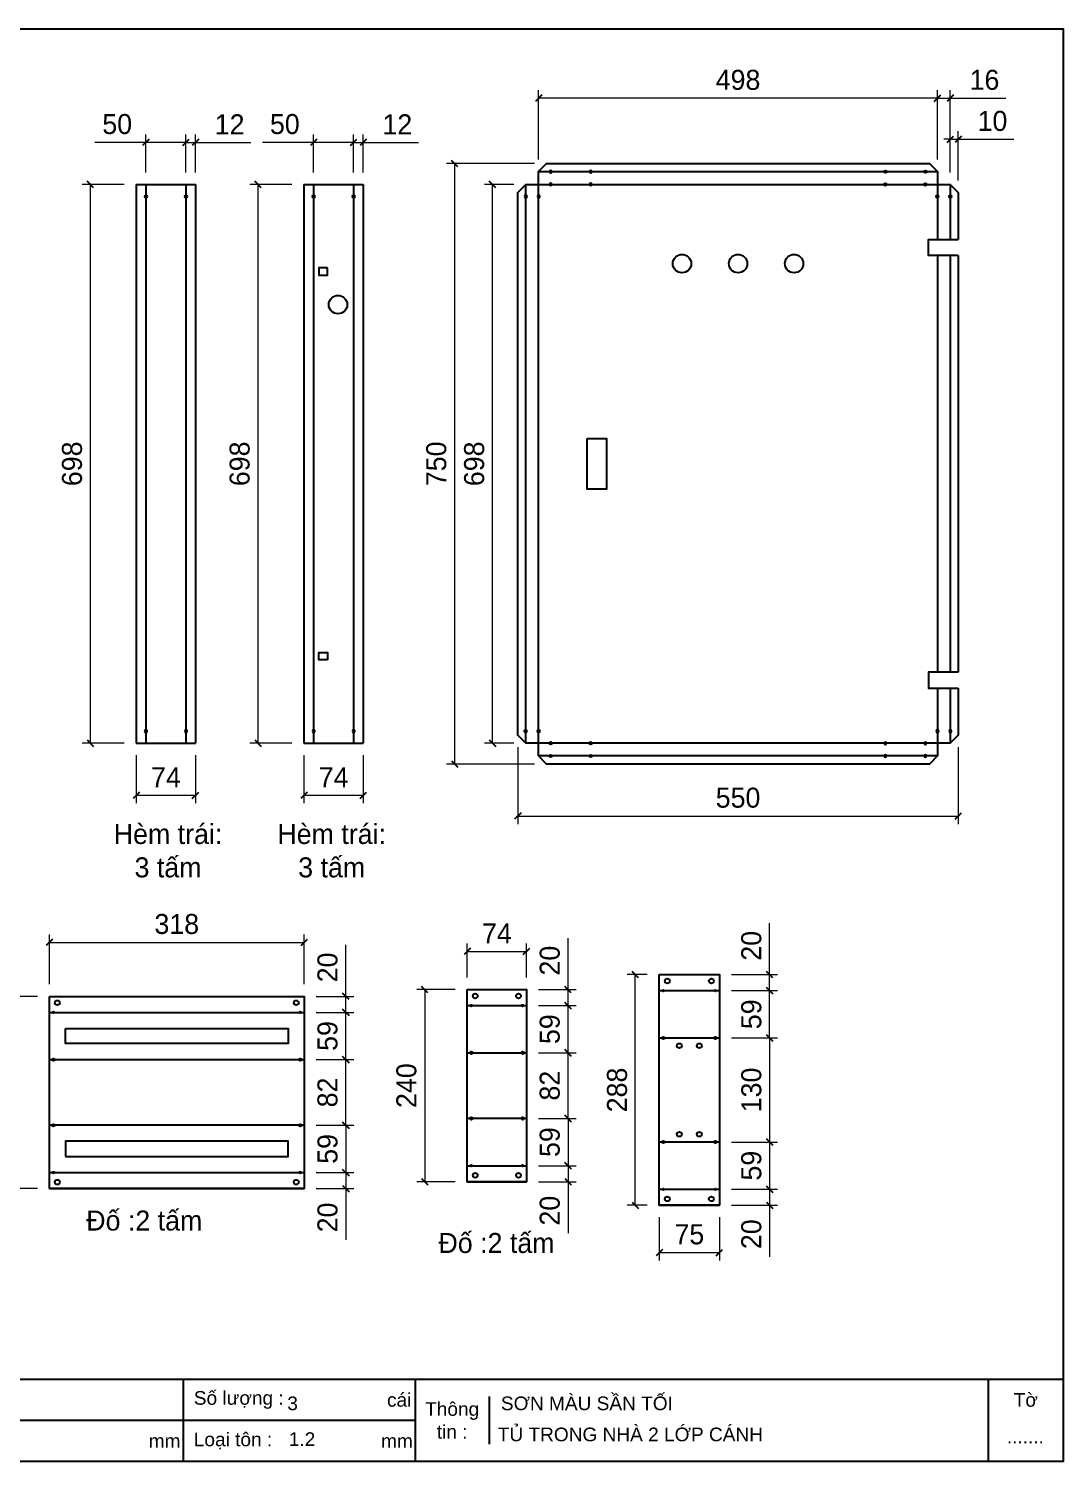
# Model space of a CAD drawing. Header units: millimetres. Extents: x 0 to 2530, y 0 to 1789.
# Drawn here: x 1238 to 2530, y 0 to 1789 of the extents above; entities that cross this region are included whole.
import ezdxf

# ---------------------------------------------------------------- set-up
doc = ezdxf.new("R2010")
doc.units = ezdxf.units.MM
doc.layers.add('CNC', color=7, linetype='Continuous')
doc.layers.add('DIM', color=253, linetype='Continuous')
doc.styles.add('Arial', font='arial.ttf')
doc.dimstyles.new('Dim-25', dxfattribs={"dimtxt": 25, "dimasz": 8, "dimexe": 10, "dimexo": 15, "dimgap": 10, "dimtad": 1, "dimdec": 0, "dimtxsty": 'Standard', "dimblk": 'OBLIQUE', "dimcen": 10, "dimclrd": 5, "dimclre": 5, "dimclrt": 3, "dimazin": 3, "dimtfac": 1, "dimtdec": 0, "dimtmove": 0, "dimatfit": 3, "dimldrblk": 'OBLIQUE', "dimlwd": 9, "dimlwe": 9})

# ---------------------------------------------------------------- blocks, each defined once
blk = doc.blocks.new('f3daunguoc')
at = {"layer": 'CNC', "color": 2, "lineweight": -3}
blk.add_circle((0, 0), 1.5, dxfattribs=at)
blk = doc.blocks.new('*D17')
at = {"color": 0, "linetype": 'ByBlock', "lineweight": -2}
for p, q in [((1430.4, 1642.8), (1438.4, 1650.8)), ((1450.4, 1650.8), (1442.4, 1642.8))]:
    blk.add_line(p, q, dxfattribs=at)
at = {"layer": 'Defpoints', "color": 0, "transparency": 16777216}
for p in [(1446.4, 1646.8), (1434.4, 1594.3), (1446.4, 1594.3)]:
    blk.add_point(p, dxfattribs=at)
at = {"layer": 'DIM', "color": 5, "lineweight": 9, "transparency": 16777216}
for p, q in [((1434.4, 1646.8), (1426.4, 1646.8)), ((1434.4, 1609.3), (1434.4, 1656.8)), ((1434.4, 1646.8), (1446.4, 1646.8)), ((1446.4, 1609.3), (1446.4, 1656.8)), ((1446.4, 1646.8), (1515.6, 1646.8))]:
    blk.add_line(p, q, dxfattribs=at)
at = {"layer": 'DIM', "color": 3, "transparency": 16777216, "insert": (1489, 1669.4), "char_height": 25, "attachment_point": 5}
blk.add_mtext('12', dxfattribs=at)
blk = doc.blocks.new('_Oblique')
at = {"color": 0, "linetype": 'ByBlock', "lineweight": -2}
blk.add_line((-0.5, -0.5), (0.5, 0.5), dxfattribs=at)
blk = doc.blocks.new('*D18')
at = {"color": 0, "linetype": 'ByBlock', "lineweight": -2}
for p, q in [((1388.4, 1650.8), (1380.4, 1642.8)), ((1430.4, 1642.8), (1438.4, 1650.8))]:
    blk.add_line(p, q, dxfattribs=at)
at = {"layer": 'Defpoints', "color": 0, "transparency": 16777216}
for p in [(1384.4, 1646.8), (1384.4, 1594.3), (1434.4, 1594.3)]:
    blk.add_point(p, dxfattribs=at)
at = {"layer": 'DIM', "color": 5, "lineweight": 9, "transparency": 16777216}
for p, q in [((1384.4, 1646.8), (1320.7, 1646.8)), ((1384.4, 1609.3), (1384.4, 1656.8)), ((1434.4, 1646.8), (1384.4, 1646.8)), ((1434.4, 1609.3), (1434.4, 1656.8))]:
    blk.add_line(p, q, dxfattribs=at)
at = {"layer": 'DIM', "color": 3, "transparency": 16777216, "insert": (1348.6, 1669.6), "char_height": 25, "attachment_point": 5}
blk.add_mtext('50', dxfattribs=at)
blk = doc.blocks.new('*D19')
at = {"color": 0, "linetype": 'ByBlock', "lineweight": -2}
for p, q in [((1319, 1590.3), (1311, 1598.3)), ((1311, 900.7), (1319, 892.7))]:
    blk.add_line(p, q, dxfattribs=at)
at = {"layer": 'Defpoints', "color": 0, "transparency": 16777216}
for p in [(1372.4, 1594.3), (1315, 896.7), (1372.4, 896.7)]:
    blk.add_point(p, dxfattribs=at)
at = {"layer": 'DIM', "color": 5, "lineweight": 9, "transparency": 16777216}
for p, q in [((1357.4, 1594.3), (1305, 1594.3)), ((1315, 1594.3), (1315, 896.7)), ((1357.4, 896.7), (1305, 896.7))]:
    blk.add_line(p, q, dxfattribs=at)
at = {"layer": 'DIM', "color": 3, "transparency": 16777216, "insert": (1292.3, 1245.5), "char_height": 25, "attachment_point": 5, "rotation": 90}
blk.add_mtext('698', dxfattribs=at)
blk = doc.blocks.new('*D20')
at = {"color": 0, "linetype": 'ByBlock', "lineweight": -2}
for p, q in [((1376.4, 835.6), (1368.4, 827.6)), ((1442.4, 827.6), (1450.4, 835.6))]:
    blk.add_line(p, q, dxfattribs=at)
at = {"layer": 'Defpoints', "color": 0, "transparency": 16777216}
for p in [(1372.4, 896.7), (1446.4, 896.7), (1446.4, 831.6)]:
    blk.add_point(p, dxfattribs=at)
at = {"layer": 'DIM', "color": 5, "lineweight": 9, "transparency": 16777216}
for p, q in [((1372.4, 881.7), (1372.4, 821.6)), ((1446.4, 881.7), (1446.4, 821.6)), ((1372.4, 831.6), (1446.4, 831.6))]:
    blk.add_line(p, q, dxfattribs=at)
at = {"layer": 'DIM', "color": 3, "transparency": 16777216, "insert": (1409.4, 854.1), "char_height": 25, "attachment_point": 5}
blk.add_mtext('74', dxfattribs=at)
blk = doc.blocks.new('*D21')
at = {"color": 0, "linetype": 'ByBlock', "lineweight": -2}
for p, q in [((1639.8, 1642.8), (1647.8, 1650.8)), ((1659.8, 1650.8), (1651.8, 1642.8))]:
    blk.add_line(p, q, dxfattribs=at)
at = {"layer": 'Defpoints', "color": 0, "transparency": 16777216}
for p in [(1655.8, 1646.8), (1643.8, 1594.3), (1655.8, 1594.3)]:
    blk.add_point(p, dxfattribs=at)
at = {"layer": 'DIM', "color": 5, "lineweight": 9, "transparency": 16777216}
for p, q in [((1643.8, 1646.8), (1635.8, 1646.8)), ((1643.8, 1609.3), (1643.8, 1656.8)), ((1643.8, 1646.8), (1655.8, 1646.8)), ((1655.8, 1609.3), (1655.8, 1656.8)), ((1655.8, 1646.8), (1725, 1646.8))]:
    blk.add_line(p, q, dxfattribs=at)
at = {"layer": 'DIM', "color": 3, "transparency": 16777216, "insert": (1698.4, 1669.4), "char_height": 25, "attachment_point": 5}
blk.add_mtext('12', dxfattribs=at)
blk = doc.blocks.new('*D22')
at = {"color": 0, "linetype": 'ByBlock', "lineweight": -2}
for p, q in [((1597.8, 1650.8), (1589.8, 1642.8)), ((1639.8, 1642.8), (1647.8, 1650.8))]:
    blk.add_line(p, q, dxfattribs=at)
at = {"layer": 'Defpoints', "color": 0, "transparency": 16777216}
for p in [(1593.8, 1646.8), (1593.8, 1594.3), (1643.8, 1594.3)]:
    blk.add_point(p, dxfattribs=at)
at = {"layer": 'DIM', "color": 5, "lineweight": 9, "transparency": 16777216}
for p, q in [((1593.8, 1646.8), (1530, 1646.8)), ((1593.8, 1609.3), (1593.8, 1656.8)), ((1643.8, 1646.8), (1593.8, 1646.8)), ((1643.8, 1609.3), (1643.8, 1656.8))]:
    blk.add_line(p, q, dxfattribs=at)
at = {"layer": 'DIM', "color": 3, "transparency": 16777216, "insert": (1557.9, 1669.6), "char_height": 25, "attachment_point": 5}
blk.add_mtext('50', dxfattribs=at)
blk = doc.blocks.new('*D23')
at = {"color": 0, "linetype": 'ByBlock', "lineweight": -2}
for p, q in [((1528.3, 1590.3), (1520.3, 1598.3)), ((1520.3, 900.7), (1528.3, 892.7))]:
    blk.add_line(p, q, dxfattribs=at)
at = {"layer": 'Defpoints', "color": 0, "transparency": 16777216}
for p in [(1581.8, 1594.3), (1524.3, 896.7), (1581.8, 896.7)]:
    blk.add_point(p, dxfattribs=at)
at = {"layer": 'DIM', "color": 5, "lineweight": 9, "transparency": 16777216}
for p, q in [((1566.8, 1594.3), (1514.3, 1594.3)), ((1524.3, 1594.3), (1524.3, 896.7)), ((1566.8, 896.7), (1514.3, 896.7))]:
    blk.add_line(p, q, dxfattribs=at)
at = {"layer": 'DIM', "color": 3, "transparency": 16777216, "insert": (1501.6, 1245.5), "char_height": 25, "attachment_point": 5, "rotation": 90}
blk.add_mtext('698', dxfattribs=at)
blk = doc.blocks.new('*D24')
at = {"color": 0, "linetype": 'ByBlock', "lineweight": -2}
for p, q in [((1585.8, 835.6), (1577.8, 827.6)), ((1651.8, 827.6), (1659.8, 835.6))]:
    blk.add_line(p, q, dxfattribs=at)
at = {"layer": 'Defpoints', "color": 0, "transparency": 16777216}
for p in [(1581.8, 896.7), (1655.8, 896.7), (1655.8, 831.6)]:
    blk.add_point(p, dxfattribs=at)
at = {"layer": 'DIM', "color": 5, "lineweight": 9, "transparency": 16777216}
for p, q in [((1581.8, 881.7), (1581.8, 821.6)), ((1655.8, 881.7), (1655.8, 821.6)), ((1581.8, 831.6), (1655.8, 831.6))]:
    blk.add_line(p, q, dxfattribs=at)
at = {"layer": 'DIM', "color": 3, "transparency": 16777216, "insert": (1618.8, 854.1), "char_height": 25, "attachment_point": 5}
blk.add_mtext('74', dxfattribs=at)
blk = doc.blocks.new('*D25')
at = {"color": 0, "linetype": 'ByBlock', "lineweight": -2}
for p, q in [((2384.8, 1646.8), (2392.8, 1654.8)), ((2402.8, 1654.8), (2394.8, 1646.8))]:
    blk.add_line(p, q, dxfattribs=at)
at = {"layer": 'Defpoints', "color": 0, "ltscale": 3, "transparency": 16777216}
for p in [(2398.8, 1650.8), (2388.8, 1594.3), (2398.8, 1584.3)]:
    blk.add_point(p, dxfattribs=at)
at = {"layer": 'DIM', "color": 5, "lineweight": 9, "ltscale": 3, "transparency": 16777216}
for p, q in [((2388.8, 1650.8), (2380.8, 1650.8)), ((2388.8, 1609.3), (2388.8, 1660.8)), ((2388.8, 1650.8), (2398.8, 1650.8)), ((2398.8, 1599.3), (2398.8, 1660.8)), ((2398.8, 1650.8), (2468.2, 1650.8))]:
    blk.add_line(p, q, dxfattribs=at)
at = {"layer": 'DIM', "color": 3, "ltscale": 3, "transparency": 16777216, "insert": (2441.5, 1673.5), "char_height": 25, "attachment_point": 5}
blk.add_mtext('10', dxfattribs=at)
blk = doc.blocks.new('*D26')
at = {"color": 0, "linetype": 'ByBlock', "lineweight": -2}
for p, q in [((2368.8, 1698.1), (2376.8, 1706.1)), ((2392.8, 1706.1), (2384.8, 1698.1))]:
    blk.add_line(p, q, dxfattribs=at)
at = {"layer": 'Defpoints', "color": 0, "ltscale": 3, "transparency": 16777216}
for p in [(2388.8, 1702.1), (2372.8, 1610.3), (2388.8, 1594.3)]:
    blk.add_point(p, dxfattribs=at)
at = {"layer": 'DIM', "color": 5, "lineweight": 9, "ltscale": 3, "transparency": 16777216}
for p, q in [((2372.8, 1702.1), (2364.8, 1702.1)), ((2372.8, 1625.3), (2372.8, 1712.1)), ((2372.8, 1702.1), (2388.8, 1702.1)), ((2388.8, 1609.3), (2388.8, 1712.1)), ((2388.8, 1702.1), (2458.2, 1702.1))]:
    blk.add_line(p, q, dxfattribs=at)
at = {"layer": 'DIM', "color": 3, "ltscale": 3, "transparency": 16777216, "insert": (2431.5, 1724.8), "char_height": 25, "attachment_point": 5}
blk.add_mtext('16', dxfattribs=at)
blk = doc.blocks.new('*D27')
at = {"color": 0, "linetype": 'ByBlock', "lineweight": -2}
for p, q in [((1878.8, 1706.1), (1870.8, 1698.1)), ((2368.8, 1698.1), (2376.8, 1706.1))]:
    blk.add_line(p, q, dxfattribs=at)
at = {"layer": 'Defpoints', "color": 0, "ltscale": 3, "transparency": 16777216}
for p in [(1874.8, 1702.1), (1874.8, 1610.3), (2372.8, 1610.3)]:
    blk.add_point(p, dxfattribs=at)
at = {"layer": 'DIM', "color": 5, "lineweight": 9, "ltscale": 3, "transparency": 16777216}
for p, q in [((1874.8, 1625.3), (1874.8, 1712.1)), ((2372.8, 1702.1), (1874.8, 1702.1)), ((2372.8, 1625.3), (2372.8, 1712.1))]:
    blk.add_line(p, q, dxfattribs=at)
at = {"layer": 'DIM', "color": 3, "ltscale": 3, "transparency": 16777216, "insert": (2123.8, 1724.8), "char_height": 25, "attachment_point": 5}
blk.add_mtext('498', dxfattribs=at)
blk = doc.blocks.new('*D28')
at = {"color": 0, "linetype": 'ByBlock', "lineweight": -2}
for p, q in [((1773.9, 1616.3), (1765.9, 1624.3)), ((1765.9, 874.7), (1773.9, 866.7))]:
    blk.add_line(p, q, dxfattribs=at)
at = {"layer": 'Defpoints', "color": 0, "ltscale": 3, "transparency": 16777216}
for p in [(1884.8, 1620.3), (1769.9, 870.7), (1884.8, 870.7)]:
    blk.add_point(p, dxfattribs=at)
at = {"layer": 'DIM', "color": 5, "lineweight": 9, "ltscale": 3, "transparency": 16777216}
for p, q in [((1869.8, 1620.3), (1759.9, 1620.3)), ((1769.9, 1620.3), (1769.9, 870.7)), ((1869.8, 870.7), (1759.9, 870.7))]:
    blk.add_line(p, q, dxfattribs=at)
at = {"layer": 'DIM', "color": 3, "ltscale": 3, "transparency": 16777216, "insert": (1747.1, 1245.5), "char_height": 25, "attachment_point": 5, "rotation": 90}
blk.add_mtext('750', dxfattribs=at)
blk = doc.blocks.new('*D29')
at = {"color": 0, "linetype": 'ByBlock', "lineweight": -2}
for p, q in [((1821.2, 1590.3), (1813.2, 1598.3)), ((1813.2, 900.7), (1821.2, 892.7))]:
    blk.add_line(p, q, dxfattribs=at)
at = {"layer": 'Defpoints', "color": 0, "ltscale": 3, "transparency": 16777216}
for p in [(1817.2, 1594.3), (1858.8, 1594.3), (1858.8, 896.7)]:
    blk.add_point(p, dxfattribs=at)
at = {"layer": 'DIM', "color": 5, "lineweight": 9, "ltscale": 3, "transparency": 16777216}
for p, q in [((1843.8, 1594.3), (1807.2, 1594.3)), ((1817.2, 896.7), (1817.2, 1594.3)), ((1843.8, 896.7), (1807.2, 896.7))]:
    blk.add_line(p, q, dxfattribs=at)
at = {"layer": 'DIM', "color": 3, "ltscale": 3, "transparency": 16777216, "insert": (1794.4, 1245.5), "char_height": 25, "attachment_point": 5, "rotation": 90}
blk.add_mtext('698', dxfattribs=at)
blk = doc.blocks.new('*D30')
at = {"color": 0, "linetype": 'ByBlock', "lineweight": -2}
for p, q in [((1852.8, 809.7), (1844.8, 801.7)), ((2394.8, 801.7), (2402.8, 809.7))]:
    blk.add_line(p, q, dxfattribs=at)
at = {"layer": 'Defpoints', "color": 0, "ltscale": 3, "transparency": 16777216}
for p in [(1848.8, 906.7), (2398.8, 906.7), (2398.8, 805.7)]:
    blk.add_point(p, dxfattribs=at)
at = {"layer": 'DIM', "color": 5, "lineweight": 9, "ltscale": 3, "transparency": 16777216}
for p, q in [((1848.8, 891.7), (1848.8, 795.7)), ((2398.8, 891.7), (2398.8, 795.7)), ((1848.8, 805.7), (2398.8, 805.7))]:
    blk.add_line(p, q, dxfattribs=at)
at = {"layer": 'DIM', "color": 3, "ltscale": 3, "transparency": 16777216, "insert": (2123.8, 828.5), "char_height": 25, "attachment_point": 5}
blk.add_mtext('550', dxfattribs=at)
blk = doc.blocks.new('*D31')
at = {"color": 5, "lineweight": 9, "ltscale": 3, "transparency": 16777216}
for p, q in [((1634.1, 580.6), (1634.1, 644.8)), ((1597.2, 580.6), (1644.1, 580.6)), ((1634.1, 560.6), (1634.1, 580.6)), ((1597.2, 560.6), (1644.1, 560.6))]:
    blk.add_line(p, q, dxfattribs=at)
at = {"color": 0, "linetype": 'ByBlock', "lineweight": -2}
for p, q in [((1638.1, 576.6), (1630.1, 584.6)), ((1630.1, 564.6), (1638.1, 556.6))]:
    blk.add_line(p, q, dxfattribs=at)
at = {"layer": 'Defpoints', "color": 0, "ltscale": 3, "transparency": 16777216}
for p in [(1582.2, 580.6), (1634.1, 580.6), (1582.2, 560.6)]:
    blk.add_point(p, dxfattribs=at)
at = {"color": 3, "ltscale": 3, "transparency": 16777216, "insert": (1611.3, 616.7), "char_height": 25, "attachment_point": 5, "rotation": 90}
blk.add_mtext('20', dxfattribs=at)
blk = doc.blocks.new('*D32')
at = {"color": 5, "lineweight": 9, "ltscale": 3, "transparency": 16777216}
for p, q in [((1597.2, 560.6), (1644.1, 560.6)), ((1634.1, 501.6), (1634.1, 560.6)), ((1597.2, 501.6), (1644.1, 501.6))]:
    blk.add_line(p, q, dxfattribs=at)
at = {"color": 0, "linetype": 'ByBlock', "lineweight": -2}
for p, q in [((1638.1, 556.6), (1630.1, 564.6)), ((1630.1, 505.6), (1638.1, 497.6))]:
    blk.add_line(p, q, dxfattribs=at)
at = {"layer": 'Defpoints', "color": 0, "ltscale": 3, "transparency": 16777216}
for p in [(1582.2, 560.6), (1634.1, 560.6), (1582.2, 501.6)]:
    blk.add_point(p, dxfattribs=at)
at = {"color": 3, "ltscale": 3, "transparency": 16777216, "insert": (1611.3, 531.1), "char_height": 25, "attachment_point": 5, "rotation": 90}
blk.add_mtext('59', dxfattribs=at)
blk = doc.blocks.new('*D33')
at = {"color": 5, "lineweight": 9, "ltscale": 3, "transparency": 16777216}
for p, q in [((1597.2, 501.6), (1644.1, 501.6)), ((1634.1, 419.6), (1634.1, 501.6)), ((1597.2, 419.6), (1644.1, 419.6))]:
    blk.add_line(p, q, dxfattribs=at)
at = {"color": 0, "linetype": 'ByBlock', "lineweight": -2}
for p, q in [((1638.1, 497.6), (1630.1, 505.6)), ((1630.1, 423.6), (1638.1, 415.6))]:
    blk.add_line(p, q, dxfattribs=at)
at = {"layer": 'Defpoints', "color": 0, "ltscale": 3, "transparency": 16777216}
for p in [(1582.2, 501.6), (1634.1, 501.6), (1582.2, 419.6)]:
    blk.add_point(p, dxfattribs=at)
at = {"color": 3, "ltscale": 3, "transparency": 16777216, "insert": (1611.3, 460.6), "char_height": 25, "attachment_point": 5, "rotation": 90}
blk.add_mtext('82', dxfattribs=at)
blk = doc.blocks.new('*D34')
at = {"color": 5, "lineweight": 9, "ltscale": 3, "transparency": 16777216}
for p, q in [((1597.2, 419.6), (1644.1, 419.6)), ((1634.1, 419.6), (1634.1, 360.6)), ((1597.2, 360.6), (1644.1, 360.6))]:
    blk.add_line(p, q, dxfattribs=at)
at = {"color": 0, "linetype": 'ByBlock', "lineweight": -2}
for p, q in [((1638.1, 415.6), (1630.1, 423.6)), ((1630.1, 364.6), (1638.1, 356.6))]:
    blk.add_line(p, q, dxfattribs=at)
at = {"layer": 'Defpoints', "color": 0, "ltscale": 3, "transparency": 16777216}
for p in [(1582.2, 419.6), (1582.2, 360.6), (1634.1, 360.6)]:
    blk.add_point(p, dxfattribs=at)
at = {"color": 3, "ltscale": 3, "transparency": 16777216, "insert": (1611.3, 390.1), "char_height": 25, "attachment_point": 5, "rotation": 90}
blk.add_mtext('59', dxfattribs=at)
blk = doc.blocks.new('*D35')
at = {"color": 5, "lineweight": 9, "ltscale": 3, "transparency": 16777216}
for p, q in [((1597.2, 360.6), (1644.1, 360.6)), ((1634.1, 360.6), (1634.1, 340.6)), ((1597.2, 340.6), (1644.1, 340.6)), ((1634.1, 340.6), (1634.1, 276.5))]:
    blk.add_line(p, q, dxfattribs=at)
at = {"color": 0, "linetype": 'ByBlock', "lineweight": -2}
for p, q in [((1638.1, 356.6), (1630.1, 364.6)), ((1630.1, 344.6), (1638.1, 336.6))]:
    blk.add_line(p, q, dxfattribs=at)
at = {"layer": 'Defpoints', "color": 0, "ltscale": 3, "transparency": 16777216}
for p in [(1582.2, 360.6), (1582.2, 340.6), (1634.1, 340.6)]:
    blk.add_point(p, dxfattribs=at)
at = {"color": 3, "ltscale": 3, "transparency": 16777216, "insert": (1611.3, 304.5), "char_height": 25, "attachment_point": 5, "rotation": 90}
blk.add_mtext('20', dxfattribs=at)
blk = doc.blocks.new('*D36')
at = {"color": 0, "linetype": 'ByBlock', "lineweight": -2}
for p, q in [((1267.9, 652), (1259.9, 644)), ((1578.2, 644), (1586.2, 652))]:
    blk.add_line(p, q, dxfattribs=at)
at = {"color": 5, "lineweight": 9, "ltscale": 3, "transparency": 16777216}
for p, q in [((1263.9, 595.6), (1263.9, 658)), ((1263.9, 648), (1582.2, 648)), ((1582.2, 595.6), (1582.2, 658))]:
    blk.add_line(p, q, dxfattribs=at)
at = {"layer": 'Defpoints', "color": 0, "ltscale": 3, "transparency": 16777216}
for p in [(1582.2, 648), (1263.9, 580.6), (1582.2, 580.6)]:
    blk.add_point(p, dxfattribs=at)
at = {"color": 3, "ltscale": 3, "transparency": 16777216, "insert": (1423, 670.8), "char_height": 25, "attachment_point": 5}
blk.add_mtext('318', dxfattribs=at)
blk = doc.blocks.new('*D37')
at = {"color": 5, "lineweight": 9, "ltscale": 3, "transparency": 16777216}
for p, q in [((1248.9, 580.6), (1181.5, 580.6)), ((1191.5, 580.6), (1191.5, 340.6)), ((1248.9, 340.6), (1181.5, 340.6))]:
    blk.add_line(p, q, dxfattribs=at)
at = {"color": 0, "linetype": 'ByBlock', "lineweight": -2}
for p, q in [((1195.5, 576.6), (1187.5, 584.6)), ((1187.5, 344.6), (1195.5, 336.6))]:
    blk.add_line(p, q, dxfattribs=at)
at = {"layer": 'Defpoints', "color": 0, "ltscale": 3, "transparency": 16777216}
for p in [(1263.9, 580.6), (1191.5, 340.6), (1263.9, 340.6)]:
    blk.add_point(p, dxfattribs=at)
at = {"color": 3, "ltscale": 3, "transparency": 16777216, "insert": (1168.7, 460.6), "char_height": 25, "attachment_point": 5, "rotation": 90}
blk.add_mtext('240', dxfattribs=at)
blk = doc.blocks.new('*D38')
at = {"color": 5, "lineweight": 9, "ltscale": 3, "transparency": 16777216}
for p, q in [((1785.7, 604.1), (1785.7, 646.7)), ((1859.7, 604.1), (1859.7, 646.7)), ((1785.7, 636.7), (1859.7, 636.7))]:
    blk.add_line(p, q, dxfattribs=at)
at = {"color": 0, "linetype": 'ByBlock', "lineweight": -2}
for p, q in [((1789.7, 640.7), (1781.7, 632.7)), ((1855.7, 632.7), (1863.7, 640.7))]:
    blk.add_line(p, q, dxfattribs=at)
at = {"layer": 'Defpoints', "color": 0, "ltscale": 3, "transparency": 16777216}
for p in [(1859.7, 636.7), (1785.7, 589.1), (1859.7, 589.1)]:
    blk.add_point(p, dxfattribs=at)
at = {"color": 3, "ltscale": 3, "transparency": 16777216, "insert": (1822.7, 659.2), "char_height": 25, "attachment_point": 5}
blk.add_mtext('74', dxfattribs=at)
blk = doc.blocks.new('*D39')
at = {"color": 0, "linetype": 'ByBlock', "lineweight": -2}
for p, q in [((1736.6, 585.1), (1728.6, 593.1)), ((1728.6, 353.1), (1736.6, 345.1))]:
    blk.add_line(p, q, dxfattribs=at)
at = {"color": 5, "lineweight": 9, "ltscale": 3, "transparency": 16777216}
for p, q in [((1770.7, 589.1), (1722.6, 589.1)), ((1732.6, 589.1), (1732.6, 349.1)), ((1770.7, 349.1), (1722.6, 349.1))]:
    blk.add_line(p, q, dxfattribs=at)
at = {"layer": 'Defpoints', "color": 0, "ltscale": 3, "transparency": 16777216}
for p in [(1785.7, 589.1), (1732.6, 349.1), (1785.7, 349.1)]:
    blk.add_point(p, dxfattribs=at)
at = {"color": 3, "ltscale": 3, "transparency": 16777216, "insert": (1709.8, 469.1), "char_height": 25, "attachment_point": 5, "rotation": 90}
blk.add_mtext('240', dxfattribs=at)
blk = doc.blocks.new('*D40')
at = {"color": 5, "lineweight": 9, "ltscale": 3, "transparency": 16777216}
for p, q in [((1911.6, 589.1), (1911.6, 653.2)), ((1874.7, 589.1), (1921.6, 589.1)), ((1911.6, 569.1), (1911.6, 589.1)), ((1874.7, 569.1), (1921.6, 569.1))]:
    blk.add_line(p, q, dxfattribs=at)
at = {"color": 0, "linetype": 'ByBlock', "lineweight": -2}
for p, q in [((1915.6, 585.1), (1907.6, 593.1)), ((1907.6, 573.1), (1915.6, 565.1))]:
    blk.add_line(p, q, dxfattribs=at)
at = {"layer": 'Defpoints', "color": 0, "ltscale": 3, "transparency": 16777216}
for p in [(1859.7, 589.1), (1911.6, 589.1), (1859.7, 569.1)]:
    blk.add_point(p, dxfattribs=at)
at = {"color": 3, "ltscale": 3, "transparency": 16777216, "insert": (1888.8, 625.2), "char_height": 25, "attachment_point": 5, "rotation": 90}
blk.add_mtext('20', dxfattribs=at)
blk = doc.blocks.new('*D41')
at = {"color": 0, "linetype": 'ByBlock', "lineweight": -2}
for p, q in [((1915.6, 565.1), (1907.6, 573.1)), ((1907.6, 514.1), (1915.6, 506.1))]:
    blk.add_line(p, q, dxfattribs=at)
at = {"color": 5, "lineweight": 9, "ltscale": 3, "transparency": 16777216}
for p, q in [((1874.7, 569.1), (1921.6, 569.1)), ((1911.6, 510.1), (1911.6, 569.1)), ((1874.7, 510.1), (1921.6, 510.1))]:
    blk.add_line(p, q, dxfattribs=at)
at = {"layer": 'Defpoints', "color": 0, "ltscale": 3, "transparency": 16777216}
for p in [(1859.7, 569.1), (1911.6, 569.1), (1859.7, 510.1)]:
    blk.add_point(p, dxfattribs=at)
at = {"color": 3, "ltscale": 3, "transparency": 16777216, "insert": (1888.8, 539.6), "char_height": 25, "attachment_point": 5, "rotation": 90}
blk.add_mtext('59', dxfattribs=at)
blk = doc.blocks.new('*D42')
at = {"color": 5, "lineweight": 9, "ltscale": 3, "transparency": 16777216}
for p, q in [((1874.7, 510.1), (1921.6, 510.1)), ((1911.6, 428.1), (1911.6, 510.1)), ((1874.7, 428.1), (1921.6, 428.1))]:
    blk.add_line(p, q, dxfattribs=at)
at = {"color": 0, "linetype": 'ByBlock', "lineweight": -2}
for p, q in [((1915.6, 506.1), (1907.6, 514.1)), ((1907.6, 432.1), (1915.6, 424.1))]:
    blk.add_line(p, q, dxfattribs=at)
at = {"layer": 'Defpoints', "color": 0, "ltscale": 3, "transparency": 16777216}
for p in [(1859.7, 510.1), (1911.6, 510.1), (1859.7, 428.1)]:
    blk.add_point(p, dxfattribs=at)
at = {"color": 3, "ltscale": 3, "transparency": 16777216, "insert": (1888.8, 469.1), "char_height": 25, "attachment_point": 5, "rotation": 90}
blk.add_mtext('82', dxfattribs=at)
blk = doc.blocks.new('*D43')
at = {"color": 0, "linetype": 'ByBlock', "lineweight": -2}
for p, q in [((1915.6, 424.1), (1907.6, 432.1)), ((1907.6, 373.1), (1915.6, 365.1))]:
    blk.add_line(p, q, dxfattribs=at)
at = {"color": 5, "lineweight": 9, "ltscale": 3, "transparency": 16777216}
for p, q in [((1874.7, 428.1), (1921.6, 428.1)), ((1911.6, 428.1), (1911.6, 369.1)), ((1874.7, 369.1), (1921.6, 369.1))]:
    blk.add_line(p, q, dxfattribs=at)
at = {"layer": 'Defpoints', "color": 0, "ltscale": 3, "transparency": 16777216}
for p in [(1859.7, 428.1), (1859.7, 369.1), (1911.6, 369.1)]:
    blk.add_point(p, dxfattribs=at)
at = {"color": 3, "ltscale": 3, "transparency": 16777216, "insert": (1888.8, 398.6), "char_height": 25, "attachment_point": 5, "rotation": 90}
blk.add_mtext('59', dxfattribs=at)
blk = doc.blocks.new('*D44')
at = {"color": 5, "lineweight": 9, "ltscale": 3, "transparency": 16777216}
for p, q in [((1874.7, 369.1), (1921.6, 369.1)), ((1911.6, 369.1), (1911.6, 349.1)), ((1874.7, 349.1), (1921.6, 349.1)), ((1911.6, 349.1), (1911.6, 284.9))]:
    blk.add_line(p, q, dxfattribs=at)
at = {"color": 0, "linetype": 'ByBlock', "lineweight": -2}
for p, q in [((1915.6, 365.1), (1907.6, 373.1)), ((1907.6, 353.1), (1915.6, 345.1))]:
    blk.add_line(p, q, dxfattribs=at)
at = {"layer": 'Defpoints', "color": 0, "ltscale": 3, "transparency": 16777216}
for p in [(1859.7, 369.1), (1859.7, 349.1), (1911.6, 349.1)]:
    blk.add_point(p, dxfattribs=at)
at = {"color": 3, "ltscale": 3, "transparency": 16777216, "insert": (1888.8, 313), "char_height": 25, "attachment_point": 5, "rotation": 90}
blk.add_mtext('20', dxfattribs=at)
blk = doc.blocks.new('*D45')
at = {"color": 5, "lineweight": 9, "ltscale": 3, "transparency": 16777216}
for p, q in [((2163.2, 607.7), (2163.2, 671.8)), ((2115.5, 607.7), (2173.2, 607.7)), ((2163.2, 587.7), (2163.2, 607.7)), ((2115.5, 587.7), (2173.2, 587.7))]:
    blk.add_line(p, q, dxfattribs=at)
at = {"color": 0, "linetype": 'ByBlock', "lineweight": -2}
for p, q in [((2167.2, 603.7), (2159.2, 611.7)), ((2159.2, 591.7), (2167.2, 583.7))]:
    blk.add_line(p, q, dxfattribs=at)
at = {"layer": 'Defpoints', "color": 0, "ltscale": 3, "transparency": 16777216}
for p in [(2100.5, 607.7), (2163.2, 607.7), (2100.5, 587.7)]:
    blk.add_point(p, dxfattribs=at)
at = {"color": 3, "ltscale": 3, "transparency": 16777216, "insert": (2140.5, 643.7), "char_height": 25, "attachment_point": 5, "rotation": 90}
blk.add_mtext('20', dxfattribs=at)
blk = doc.blocks.new('*D46')
at = {"color": 0, "linetype": 'ByBlock', "lineweight": -2}
for p, q in [((2167.2, 583.7), (2159.2, 591.7)), ((2159.2, 532.7), (2167.2, 524.7))]:
    blk.add_line(p, q, dxfattribs=at)
at = {"color": 5, "lineweight": 9, "ltscale": 3, "transparency": 16777216}
for p, q in [((2115.5, 587.7), (2173.2, 587.7)), ((2163.2, 528.7), (2163.2, 587.7)), ((2115.5, 528.7), (2173.2, 528.7))]:
    blk.add_line(p, q, dxfattribs=at)
at = {"layer": 'Defpoints', "color": 0, "ltscale": 3, "transparency": 16777216}
for p in [(2100.5, 587.7), (2163.2, 587.7), (2100.5, 528.7)]:
    blk.add_point(p, dxfattribs=at)
at = {"color": 3, "ltscale": 3, "transparency": 16777216, "insert": (2140.5, 558.2), "char_height": 25, "attachment_point": 5, "rotation": 90}
blk.add_mtext('59', dxfattribs=at)
blk = doc.blocks.new('*D47')
at = {"color": 5, "lineweight": 9, "ltscale": 3, "transparency": 16777216}
for p, q in [((2115.5, 528.7), (2173.2, 528.7)), ((2163.2, 528.7), (2163.2, 398.7)), ((2148.2, 398.7), (2153.2, 398.7))]:
    blk.add_line(p, q, dxfattribs=at)
at = {"color": 0, "linetype": 'ByBlock', "lineweight": -2}
for p, q in [((2167.2, 524.7), (2159.2, 532.7)), ((2159.2, 402.7), (2167.2, 394.7))]:
    blk.add_line(p, q, dxfattribs=at)
at = {"layer": 'Defpoints', "color": 0, "ltscale": 3, "transparency": 16777216}
for p in [(2100.5, 528.7), (2163.2, 398.7), (2163.2, 398.7)]:
    blk.add_point(p, dxfattribs=at)
at = {"color": 3, "ltscale": 3, "transparency": 16777216, "insert": (2140.5, 463.7), "char_height": 25, "attachment_point": 5, "rotation": 90}
blk.add_mtext('130', dxfattribs=at)
blk = doc.blocks.new('*D48')
at = {"color": 5, "lineweight": 9, "ltscale": 3, "transparency": 16777216}
for p, q in [((2115.5, 398.7), (2173.2, 398.7)), ((2163.2, 398.7), (2163.2, 339.7)), ((2148.2, 339.7), (2153.2, 339.7))]:
    blk.add_line(p, q, dxfattribs=at)
at = {"color": 0, "linetype": 'ByBlock', "lineweight": -2}
for p, q in [((2167.2, 394.7), (2159.2, 402.7)), ((2159.2, 343.7), (2167.2, 335.7))]:
    blk.add_line(p, q, dxfattribs=at)
at = {"layer": 'Defpoints', "color": 0, "ltscale": 3, "transparency": 16777216}
for p in [(2100.5, 398.7), (2163.2, 339.7), (2163.2, 339.7)]:
    blk.add_point(p, dxfattribs=at)
at = {"color": 3, "ltscale": 3, "transparency": 16777216, "insert": (2140.5, 369.2), "char_height": 25, "attachment_point": 5, "rotation": 90}
blk.add_mtext('59', dxfattribs=at)
blk = doc.blocks.new('*D49')
at = {"color": 0, "linetype": 'ByBlock', "lineweight": -2}
for p, q in [((2167.2, 335.7), (2159.2, 343.7)), ((2159.2, 323.7), (2167.2, 315.7))]:
    blk.add_line(p, q, dxfattribs=at)
at = {"color": 5, "lineweight": 9, "ltscale": 3, "transparency": 16777216}
for p, q in [((2115.5, 339.7), (2173.2, 339.7)), ((2163.2, 339.7), (2163.2, 319.7)), ((2115.5, 319.7), (2173.2, 319.7)), ((2163.2, 319.7), (2163.2, 255.5))]:
    blk.add_line(p, q, dxfattribs=at)
at = {"layer": 'Defpoints', "color": 0, "ltscale": 3, "transparency": 16777216}
for p in [(2100.5, 339.7), (2100.5, 319.7), (2163.2, 319.7)]:
    blk.add_point(p, dxfattribs=at)
at = {"color": 3, "ltscale": 3, "transparency": 16777216, "insert": (2140.5, 283.6), "char_height": 25, "attachment_point": 5, "rotation": 90}
blk.add_mtext('20', dxfattribs=at)
blk = doc.blocks.new('*D50')
at = {"color": 5, "lineweight": 9, "ltscale": 3, "transparency": 16777216}
for p, q in [((2025.5, 304.7), (2025.5, 250.6)), ((2100.5, 304.7), (2100.5, 250.6)), ((2025.5, 260.6), (2100.5, 260.6))]:
    blk.add_line(p, q, dxfattribs=at)
at = {"color": 0, "linetype": 'ByBlock', "lineweight": -2}
for p, q in [((2029.5, 264.6), (2021.5, 256.6)), ((2096.5, 256.6), (2104.5, 264.6))]:
    blk.add_line(p, q, dxfattribs=at)
at = {"layer": 'Defpoints', "color": 0, "ltscale": 3, "transparency": 16777216}
for p in [(2025.5, 319.7), (2100.5, 319.7), (2100.5, 260.6)]:
    blk.add_point(p, dxfattribs=at)
at = {"color": 3, "ltscale": 3, "transparency": 16777216, "insert": (2063, 283.3), "char_height": 25, "attachment_point": 5}
blk.add_mtext('75', dxfattribs=at)
blk = doc.blocks.new('KHUNG CHUẨN')
at = {"color": 7}
for p, q in [((19889.2, -28535.2), (16919.2, -28535.2)), ((18599.2, -28535.2), (18599.2, -28655.2)), ((18939.2, -28535.2), (18939.2, -28655.2)), ((19779.2, -28535.2), (19779.2, -28655.2)), ((19047.6, -28560.2), (19047.6, -28630.2)), ((18939.2, -28595.2), (16919.2, -28595.2))]:
    blk.add_line(p, q, dxfattribs=at)
blk.add_lwpolyline([(16919.2, -26555.2), (19889.2, -26555.2), (19889.2, -28655.2), (16919.2, -28655.2)], close=True, dxfattribs=at)
at = {"color": 2, "char_height": 20, "style": 'Arial'}
for s, insert, width, attachment_point in [('  Số lượng :', (18599.2, -28565.2), 917.634, 4), ('cái', (18897.9, -28565.2), 63.517, 4), ('Tờ', (19834.2, -28565.2), 110, 5), ('Thông\\Ptin :', (18993.4, -28595.2), 108.311, 5), ('mm', (18548.6, -28625.2), 73.831, 4), ('  Loại tôn :', (18599.2, -28625.2), 917.634, 4), ('mm', (18889.2, -28625.2), 917.634, 4)]:
    blk.add_mtext(s, dxfattribs=dict(at, insert=insert, width=width, attachment_point=attachment_point))
at = {"color": 3, "style": 'Arial'}
for tag, p in [('#01', (17055.6, -28580.1)), ('#02', (17431.4, -28580.1)), ('#03', (18030.6, -28580.1)), ('#08', (18751.7, -28580.1)), ('#10', (19064.8, -28580.1)), ('#04', (17024.8, -28634.6)), ('#05', (17308.5, -28633)), ('#06', (17632.7, -28633.7)), ('#07', (18002, -28634.7)), ('#09', (18753.8, -28632.6)), ('#11', (19060.3, -28625.7)), ('#12', (19806.5, -28628.9))]:
    blk.add_attdef(tag, p, '', height=20, dxfattribs=at)
blk = doc.blocks.new('*D58')
at = {"color": 0, "linetype": 'ByBlock', "lineweight": -2}
for p, q in [((1999.5, 603.7), (1991.5, 611.7)), ((1991.5, 323.7), (1999.5, 315.7))]:
    blk.add_line(p, q, dxfattribs=at)
at = {"color": 5, "lineweight": 9, "ltscale": 3, "transparency": 16777216}
for p, q in [((2010.5, 607.7), (1985.5, 607.7)), ((1995.5, 319.7), (1995.5, 607.7)), ((2010.5, 319.7), (1985.5, 319.7))]:
    blk.add_line(p, q, dxfattribs=at)
at = {"layer": 'Defpoints', "color": 0, "ltscale": 3, "transparency": 16777216}
for p in [(1995.5, 607.7), (2025.5, 607.7), (2025.5, 319.7)]:
    blk.add_point(p, dxfattribs=at)
at = {"color": 3, "ltscale": 3, "transparency": 16777216, "insert": (1972.8, 463.7), "char_height": 25, "attachment_point": 5, "rotation": 90}
blk.add_mtext('288', dxfattribs=at)

msp = doc.modelspace()

# ---------------------------------------------------------------- linework, layer by layer
at = {"color": 7}
for p, q in [((1372.4, 1594.3), (1372.4, 896.7)), ((1372.4, 1594.3), (1446.4, 1594.3)), ((1384.4, 1594.3), (1384.4, 896.7)), ((1434.4, 1594.3), (1434.4, 896.7)), ((1446.4, 1594.3), (1446.4, 896.7)), ((1581.8, 1594.3), (1581.8, 896.7)), ((1581.8, 1594.3), (1655.8, 1594.3)), ((1593.8, 1594.3), (1593.8, 896.7)), ((1643.8, 1594.3), (1643.8, 896.7)), ((1655.8, 1594.3), (1655.8, 896.7))]:
    msp.add_line(p, q, dxfattribs=at)
at = {"color": 2}
for p, q in [((1372.4, 896.7), (1446.4, 896.7)), ((1581.8, 896.7), (1655.8, 896.7))]:
    msp.add_line(p, q, dxfattribs=at)
at = {"color": 2, "ltscale": 3}
for p, q in [((2025.5, 607.7), (2100.5, 607.7)), ((1263.9, 580.6), (1582.2, 580.6)), ((1785.7, 589.1), (1859.7, 589.1)), ((2025.5, 528.7), (2100.5, 528.7)), ((1263.9, 501.6), (1582.2, 501.6)), ((1785.7, 510.1), (1859.7, 510.1)), ((1263.9, 340.6), (1582.2, 340.6)), ((1785.7, 349.1), (1859.7, 349.1)), ((2025.5, 319.7), (2100.5, 319.7))]:
    msp.add_line(p, q, dxfattribs=at)
at = {"ltscale": 3}
for p, q in [((2025.5, 587.7), (2100.5, 587.7)), ((1263.9, 560.6), (1582.2, 560.6)), ((1785.7, 569.1), (1859.7, 569.1)), ((1263.9, 360.6), (1582.2, 360.6)), ((1785.7, 369.1), (1859.7, 369.1)), ((2025.5, 339.7), (2100.5, 339.7))]:
    msp.add_line(p, q, dxfattribs=at)
at = {"color": 7}
for points in [[(2398.8, 965.5), (2398.8, 906.7), (2388.8, 896.7), (2372.8, 896.7), (2372.8, 880.7), (2362.8, 870.7), (1884.8, 870.7), (1874.8, 880.7), (1874.8, 896.7), (1858.8, 896.7), (1848.8, 906.7), (1848.8, 1584.3), (1858.8, 1594.3), (1874.8, 1594.3), (1874.8, 1610.3), (1884.8, 1620.3), (2362.8, 1620.3), (2372.8, 1610.3), (2372.8, 1594.3), (2388.8, 1594.3), (2398.8, 1584.3), (2398.8, 1525.5)], [(1874.8, 1610.3), (2372.8, 1610.3)], [(1858.8, 896.7), (1858.8, 1594.3)], [(2372.8, 965.5), (2372.8, 896.7), (1874.8, 896.7), (1874.8, 1594.3), (2372.8, 1594.3), (2372.8, 1525.5)], [(2388.8, 1594.3), (2388.8, 1525.5)], [(2372.8, 1505.5), (2372.8, 985.5)], [(2388.8, 1505.5), (2388.8, 985.5)], [(2398.8, 1505.5), (2398.8, 985.5)], [(2388.8, 965.5), (2388.8, 896.7)], [(2372.8, 880.7), (1874.8, 880.7)]]:
    msp.add_lwpolyline(points, dxfattribs=at)
at = {"color": 2}
for points in [[(2398.8, 1505.5), (2361.8, 1505.5), (2361.8, 1525.5), (2398.8, 1525.5)], [(2398.8, 985.5), (2361.8, 985.5), (2361.8, 965.5), (2398.8, 965.5)]]:
    msp.add_lwpolyline(points, dxfattribs=at)
for points in [[(1611.3, 1490.1), (1600.3, 1490.1), (1600.3, 1481.1), (1611.3, 1481.1)], [(1611.3, 1000.9), (1600.3, 1000.9), (1600.3, 1009.9), (1611.3, 1009.9)]]:
    msp.add_lwpolyline(points, close=True, dxfattribs=at)
at = {"color": 2, "linetype": 'Continuous'}
msp.add_lwpolyline([(1935.6, 1277.3), (1959.6, 1277.3), (1959.6, 1213.8), (1935.6, 1213.8)], close=True, dxfattribs=at)
at = {"ltscale": 3}
for points in [[(2025.5, 607.7), (2100.5, 607.7), (2100.5, 319.7), (2025.5, 319.7)], [(1263.9, 580.6), (1582.2, 580.6), (1582.2, 340.6), (1263.9, 340.6)], [(1785.7, 589.1), (1859.7, 589.1), (1859.7, 349.1), (1785.7, 349.1)], [(2025.5, 528.7), (2100.5, 528.7), (2100.5, 398.7), (2025.5, 398.7)], [(1263.9, 501.6), (1582.2, 501.6), (1582.2, 419.6), (1263.9, 419.6)], [(1785.7, 510.1), (1859.7, 510.1), (1859.7, 428.1), (1785.7, 428.1)]]:
    msp.add_lwpolyline(points, close=True, dxfattribs=at)
at = {"color": 2, "ltscale": 3}
for points in [[(1283.9, 540.6), (1562.2, 540.6), (1562.2, 521.6), (1283.9, 521.6)], [(1283.9, 380.6), (1562.2, 380.6), (1562.2, 399.6), (1283.9, 399.6)]]:
    msp.add_lwpolyline(points, close=True, dxfattribs=at)
for centre, radius in [((2053.8, 1495.5), 11.5), ((2123.8, 1495.5), 11.5), ((2193.8, 1495.5), 11.5), ((1624.3, 1444.3), 11.5), ((2035.5, 599.7), 3), ((2090.5, 599.7), 3), ((1273.9, 572.6), 3), ((1572.2, 572.6), 3), ((1795.7, 581.1), 3), ((1849.7, 581.1), 3), ((2030.5, 587.7), 1), ((2030.5, 587.7), 1), ((2095.5, 587.7), 1), ((1268.9, 560.6), 1), ((1268.9, 560.6), 1), ((1577.2, 560.6), 1), ((1790.7, 569.1), 1), ((1790.7, 569.1), 1), ((1854.7, 569.1), 1), ((2030.5, 528.7), 1.5), ((2050.5, 518.9), 3), ((2075.5, 518.9), 3), ((2095.5, 528.7), 1.5), ((1268.9, 501.6), 1.5), ((1577.2, 501.6), 1.5), ((1790.7, 510.1), 1.5), ((1854.7, 510.1), 1.5), ((1790.7, 428.1), 1.5), ((1854.7, 428.1), 1.5), ((1268.9, 419.6), 1.5), ((1577.2, 419.6), 1.5), ((2030.5, 398.7), 1.5), ((2050.5, 408.4), 3), ((2075.5, 408.4), 3), ((2095.5, 398.7), 1.5), ((1268.9, 360.6), 1), ((1577.2, 360.6), 1), ((1790.7, 369.1), 1), ((1795.7, 357.1), 3), ((1849.7, 357.1), 3), ((1854.7, 369.1), 1), ((1273.9, 348.6), 3), ((1572.2, 348.6), 3), ((2030.5, 339.7), 1), ((2095.5, 339.7), 1), ((2035.5, 327.7), 3), ((2090.5, 327.7), 3)]:
    msp.add_circle(centre, radius, dxfattribs=at)

# ---------------------------------------------------------------- block references
at = {"color": 3}
ref = msp.add_blockref('KHUNG CHUẨN', (-14412.5, 24409.6), dxfattribs=dict(at, xscale=0.8518400000029942, yscale=0.8518400000029942, zscale=0.8518400000029942))
ref.add_attrib('#08', '3', (1561, 63.9), dxfattribs={"color": 3, "height": 17, "style": 'Arial'})
ref.add_attrib('#09', '1.2', (1562.8, 19.2), dxfattribs={"color": 3, "height": 17.04, "style": 'Arial'})
ref.add_attrib('#10', 'SƠN MÀU SẦN TỐI', (1827.7, 63.9), dxfattribs={"color": 3, "height": 17.037, "style": 'Arial'})
ref.add_attrib('#11', 'TỦ TRONG NHÀ 2 LỚP CÁNH', (1823.8, 25.1), dxfattribs={"color": 3, "height": 17.037, "style": 'Arial'})
ref.add_attrib('#12', '.......', (2459.4, 22.4), dxfattribs={"color": 3, "height": 17.04, "style": 'Arial'})
at = {"lineweight": -3, "xscale": -1, "rotation": 180}
for p in [(1889.8, 1610.3), (1939.8, 1610.3), (1889.8, 1594.3), (1939.8, 1594.3), (1858.8, 1579.3), (1874.8, 1579.3)]:
    msp.add_blockref('f3daunguoc', p, dxfattribs=at)
at = {"lineweight": -3, "rotation": 180}
for p in [(2307.8, 1610.3), (2357.8, 1610.3), (2307.8, 1594.3), (2357.8, 1594.3), (1384.4, 1579.3), (1434.4, 1579.3), (1593.8, 1579.3), (1643.8, 1579.3), (2372.8, 1579.3), (2388.8, 1579.3)]:
    msp.add_blockref('f3daunguoc', p, dxfattribs=at)
at = {"lineweight": -3, "xscale": -1}
for p in [(1384.4, 911.7), (1434.4, 911.7), (1593.8, 911.7), (1643.8, 911.7), (2372.8, 911.7), (2388.8, 911.7), (2307.8, 896.7), (2357.8, 896.7), (2307.8, 880.7), (2357.8, 880.7)]:
    msp.add_blockref('f3daunguoc', p, dxfattribs=at)
at = {"lineweight": -3}
for p in [(1858.8, 911.7), (1874.8, 911.7), (1889.8, 896.7), (1939.8, 896.7), (1889.8, 880.7), (1939.8, 880.7)]:
    msp.add_blockref('f3daunguoc', p, dxfattribs=at)

# ---------------------------------------------------------------- texts
at = {"color": 2, "char_height": 25, "attachment_point": 5}
for s, insert, width in [('Hèm trái: \\P3 tấm', (1412.1, 762.3), 785), ('Hèm trái: \\P3 tấm', (1616.4, 762.3), 785), ('Đố :2 tấm', (1382.4, 300.5), 1073), ('Đố :2 tấm', (1822.2, 272.5), 1073)]:
    msp.add_mtext(s, dxfattribs=dict(at, insert=insert, width=width))

# ---------------------------------------------------------------- dimensions: what is measured, and where the dimension line sits
at = {"color": 2, "ltscale": 3}
for base, p1, p2, picture, middle in [((1582.2, 648), (1263.9, 580.6), (1582.2, 580.6), '*D36', (1423, 670.8)), ((1859.7, 636.7), (1785.7, 589.1), (1859.7, 589.1), '*D38', (1822.7, 659.2)), ((2100.5, 260.6), (2025.5, 319.7), (2100.5, 319.7), '*D50', (2063, 283.3))]:
    dim = msp.add_linear_dim(base=base, p1=p1, p2=p2, dimstyle='Dim-25', dxfattribs=at)
    dim.commit()
    dim.dimension.update_dxf_attribs({"geometry": picture, "text_midpoint": middle})
for base, p1, p2, picture, middle in [((2163.2, 607.7), (2100.5, 587.7), (2100.5, 607.7), '*D45', (2140.5, 643.7)), ((1634.1, 580.6), (1582.2, 560.6), (1582.2, 580.6), '*D31', (1611.3, 616.7)), ((1911.6, 589.1), (1859.7, 569.1), (1859.7, 589.1), '*D40', (1888.8, 625.2)), ((1995.5, 607.7), (2025.5, 319.7), (2025.5, 607.7), '*D58', (1972.8, 463.7)), ((1732.6, 349.1), (1785.7, 589.1), (1785.7, 349.1), '*D39', (1709.8, 469.1)), ((2163.2, 587.7), (2100.5, 528.7), (2100.5, 587.7), '*D46', (2140.5, 558.2)), ((1191.5, 340.6), (1263.9, 580.6), (1263.9, 340.6), '*D37', (1168.7, 460.6)), ((1911.6, 569.1), (1859.7, 510.1), (1859.7, 569.1), '*D41', (1888.8, 539.6)), ((1634.1, 560.6), (1582.2, 501.6), (1582.2, 560.6), '*D32', (1611.3, 531.1)), ((2163.2, 398.7), (2100.5, 528.7), (2163.2, 398.7), '*D47', (2140.5, 463.7)), ((1634.1, 501.6), (1582.2, 419.6), (1582.2, 501.6), '*D33', (1611.3, 460.6)), ((1911.6, 510.1), (1859.7, 428.1), (1859.7, 510.1), '*D42', (1888.8, 469.1)), ((1911.6, 369.1), (1859.7, 428.1), (1859.7, 369.1), '*D43', (1888.8, 398.6)), ((1634.1, 360.6), (1582.2, 419.6), (1582.2, 360.6), '*D34', (1611.3, 390.1)), ((2163.2, 339.7), (2100.5, 398.7), (2163.2, 339.7), '*D48', (2140.5, 369.2)), ((1634.1, 340.6), (1582.2, 360.6), (1582.2, 340.6), '*D35', (1611.3, 304.5)), ((1911.6, 349.1), (1859.7, 369.1), (1859.7, 349.1), '*D44', (1888.8, 313)), ((2163.2, 319.7), (2100.5, 339.7), (2100.5, 319.7), '*D49', (2140.5, 283.6))]:
    dim = msp.add_linear_dim(base=base, p1=p1, p2=p2, angle=90, dimstyle='Dim-25', dxfattribs=at)
    dim.commit()
    dim.dimension.update_dxf_attribs({"geometry": picture, "text_midpoint": middle})
at = {"layer": 'DIM', "color": 7, "ltscale": 3}
for base, p1, p2, picture, middle in [((1874.8, 1702.1), (2372.8, 1610.3), (1874.8, 1610.3), '*D27', (2123.8, 1724.8)), ((2388.8, 1702.1), (2372.8, 1610.3), (2388.8, 1594.3), '*D26', (2431.5, 1724.8)), ((2398.8, 1650.8), (2388.8, 1594.3), (2398.8, 1584.3), '*D25', (2441.5, 1673.5)), ((2398.8, 805.7), (1848.8, 906.7), (2398.8, 906.7), '*D30', (2123.8, 828.5))]:
    dim = msp.add_linear_dim(base=base, p1=p1, p2=p2, dimstyle='Dim-25', dxfattribs=at)
    dim.commit()
    dim.dimension.update_dxf_attribs({"geometry": picture, "text_midpoint": middle})
at = {"layer": 'DIM', "color": 2}
for base, p1, p2, picture, middle in [((1384.4, 1646.8), (1434.4, 1594.3), (1384.4, 1594.3), '*D18', (1348.6, 1669.6)), ((1446.4, 1646.8), (1434.4, 1594.3), (1446.4, 1594.3), '*D17', (1489, 1669.4)), ((1593.8, 1646.8), (1643.8, 1594.3), (1593.8, 1594.3), '*D22', (1557.9, 1669.6)), ((1655.8, 1646.8), (1643.8, 1594.3), (1655.8, 1594.3), '*D21', (1698.4, 1669.4)), ((1446.4, 831.6), (1372.4, 896.7), (1446.4, 896.7), '*D20', (1409.4, 854.1)), ((1655.8, 831.6), (1581.8, 896.7), (1655.8, 896.7), '*D24', (1618.8, 854.1))]:
    dim = msp.add_linear_dim(base=base, p1=p1, p2=p2, dimstyle='Dim-25', dxfattribs=at)
    dim.commit()
    dim.dimension.update_dxf_attribs({"geometry": picture, "text_midpoint": middle})
at = {"layer": 'DIM', "color": 7, "ltscale": 3}
for base, p1, p2, picture, middle in [((1769.9, 870.7), (1884.8, 1620.3), (1884.8, 870.7), '*D28', (1747.1, 1245.5)), ((1817.2, 1594.3), (1858.8, 896.7), (1858.8, 1594.3), '*D29', (1794.4, 1245.5))]:
    dim = msp.add_linear_dim(base=base, p1=p1, p2=p2, angle=90, dimstyle='Dim-25', dxfattribs=at)
    dim.commit()
    dim.dimension.update_dxf_attribs({"geometry": picture, "text_midpoint": middle})
at = {"layer": 'DIM', "color": 2}
for base, p1, p2, picture, middle in [((1315, 896.7), (1372.4, 1594.3), (1372.4, 896.7), '*D19', (1292.3, 1245.5)), ((1524.3, 896.7), (1581.8, 1594.3), (1581.8, 896.7), '*D23', (1501.6, 1245.5))]:
    dim = msp.add_linear_dim(base=base, p1=p1, p2=p2, angle=90, dimstyle='Dim-25', dxfattribs=at)
    dim.commit()
    dim.dimension.update_dxf_attribs({"geometry": picture, "text_midpoint": middle})

doc.saveas('drawing.dxf')
